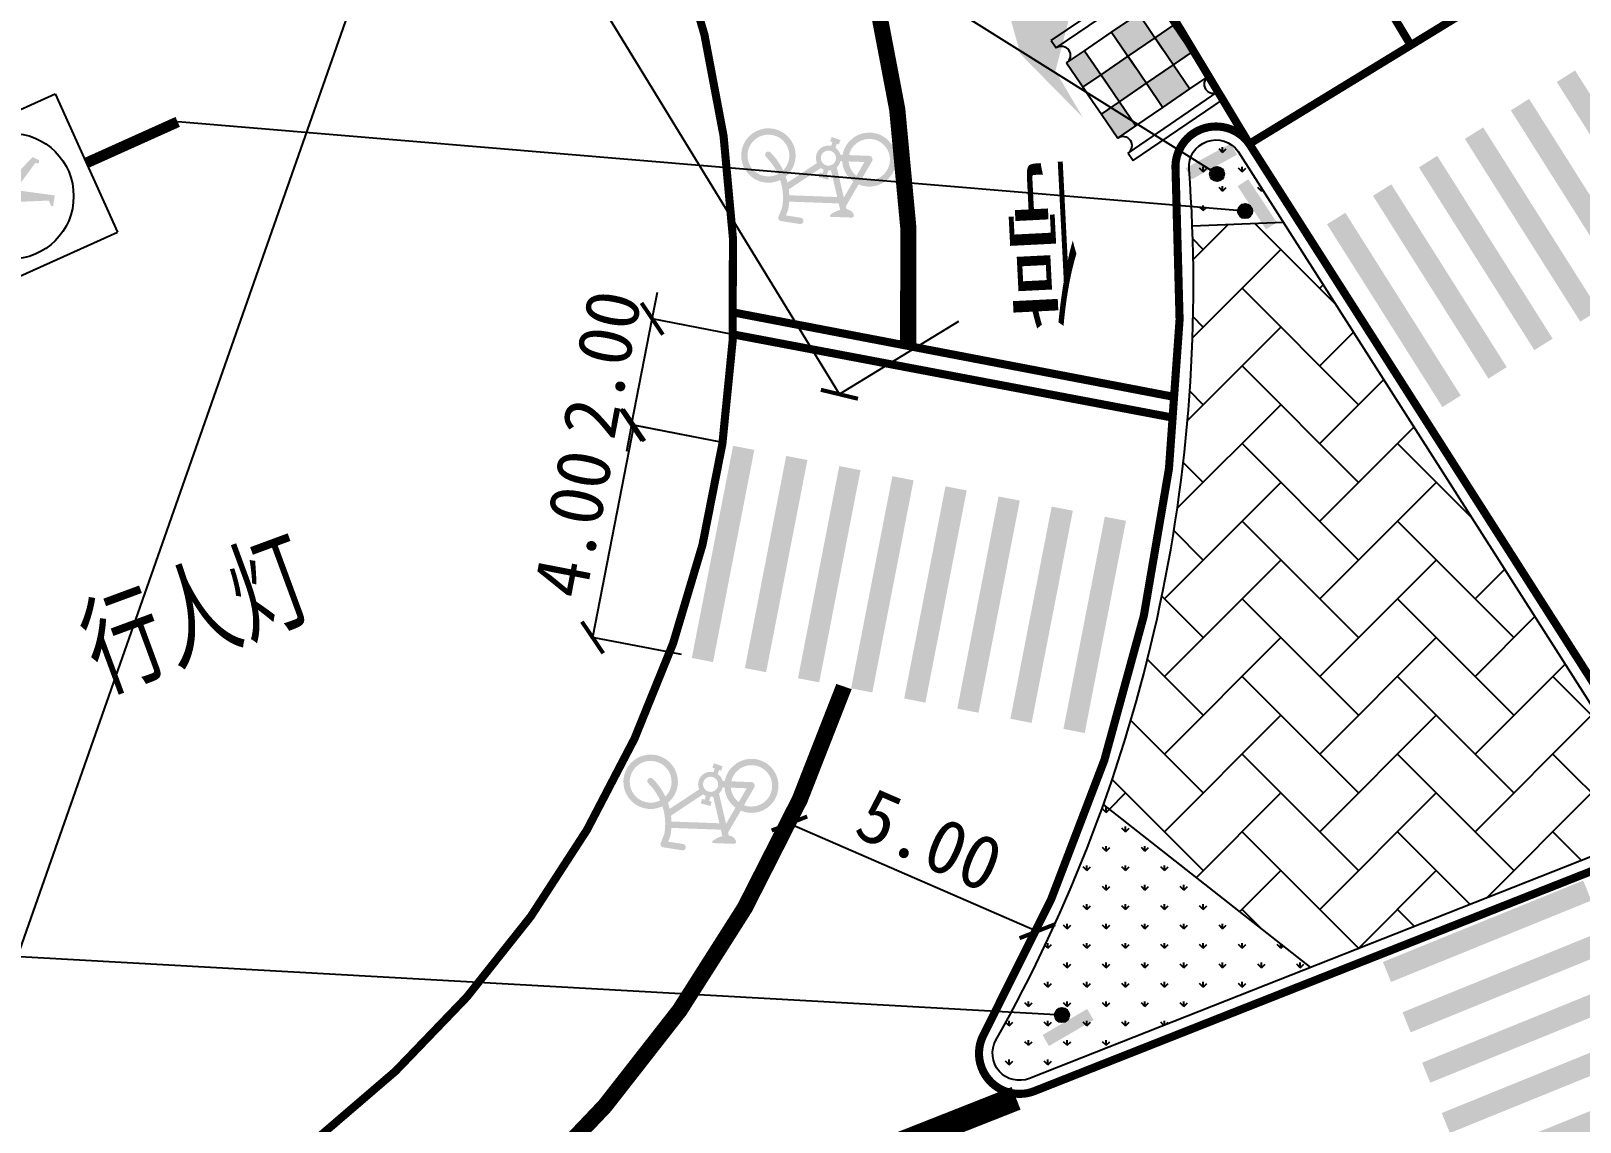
# Model space of a CAD drawing. Header units: millimetres. Extents: x 6299 to 195995, y 19522 to 226352.
# Drawn here: x 10215.09 to 10243.74, y 22416.53 to 22436.72 of the extents above; entities that cross this region are included whole.
import ezdxf

# ---------------------------------------------------------------- set-up
doc = ezdxf.new("R2010")
doc.units = ezdxf.units.MM
doc.linetypes.add('DASHDOT', pattern=[25.399999999999995, 12.7, -6.349999999999998, 0, -6.349999999999998])
doc.linetypes.add('JTSS02', pattern=[2, 1, -1])
for name, color, linetype in [('@-交通信号', 7, 'Continuous'), ('@-交通标志', 7, 'Continuous'), ('@-设计标注', 7, 'Continuous'), ('@-道路红线', 1, 'Continuous'), ('@-道路边线', 7, 'Continuous'), ('@-隔离岛', 3, 'Continuous'), ('@-隔离栏', 7, 'Continuous'), ('RD-中线', 1, 'DASHDOT'), ('交通标志', 7, 'Continuous')]:
    doc.layers.add(name, color=color, linetype=linetype)
doc.layers.add('@-道路标线', color=255, linetype='Continuous', lineweight=0)
doc.styles.add('--黑体', font='simhei.ttf')
doc.styles.add('STYLE1', font='simhei.ttf', dxfattribs={"width": 0.8})
doc.styles.add('宋体', font='')
doc.styles.get('宋体').set_extended_font_data('SimSun')
doc.linetypes.add('FENCELINE1', pattern='A,6.349999999999998,-2.54,[133,ltypeshp.shx,S=2.54,R=0,X=-2.54,Y=0],-2.54,25.4', length=36.83)
doc.dimstyles.new('标志标注', dxfattribs={"dimtxt": 1, "dimasz": 0.5, "dimexe": 0, "dimexo": 0, "dimgap": 0.25, "dimtad": 1, "dimzin": 0, "dimdsep": 46, "dimtxsty": '--黑体', "dimblk": 'ARCHTICK', "dimcen": 0.09, "dimadec": 0, "dimazin": 0, "dimtfac": 1, "dimtix": 1, "dimtmove": 1, "dimatfit": 0, "dimfxl": 1, "dimtolj": 1, "dimtzin": 0, "dimarcsym": 0})

# ---------------------------------------------------------------- blocks, each defined once
blk = doc.blocks.new('*U1')
at = {"layer": '@-道路边线'}
h = blk.add_hatch(color=256, dxfattribs=at)
h.dxf.hatch_style = 1
h.paths.add_polyline_path([(0.2568675211793481, 4.02241179425151), (0.3165121215944333, 0.02285650377536733), (0.7164676506428495, 0.02882096381890603), (0.6568230502277643, 4.028376254295049)])
blk = doc.blocks.new('*U2')
at = {"layer": '@-道路标线', "color": 0, "linetype": 'ByBlock', "lineweight": -2, "transparency": 16777216, "rotation": 291.2738774972493}
for p in [(10239.96143875124, 22419.78153441119, 3.54891667e-08), (10240.32426516388, 22418.84967766561, 3.54891667e-08), (10240.68709157652, 22417.91782092002, 3.54891667e-08), (10241.04991798916, 22416.98596417444, 3.54891667e-08), (10241.4127444018, 22416.05410742885, 3.54891667e-08), (10241.77557081444, 22415.12225068327, 3.54891667e-08), (10242.13839722708, 22414.19039393768, 3.54891667e-08), (10242.50122363972, 22413.2585371921, 3.54891667e-08), (10242.86405005235, 22412.32668044651, 3.54891667e-08), (10243.22687646499, 22411.39482370093, 3.54891667e-08), (10243.58970287763, 22410.46296695535, 3.54891667e-08)]:
    blk.add_blockref('*U1', p, dxfattribs=at)
blk = doc.blocks.new('*U9')
at = {"layer": '@-道路边线'}
h = blk.add_hatch(color=256, dxfattribs=at)
h.dxf.hatch_style = 1
h.paths.add_polyline_path([(0.5973949730355537, -2.118783764561123), (0.6110737498869074, 1.881192846750644), (0.2110760887541745, 1.882560724432808), (0.1973973119028208, -2.117415886878959)])
blk = doc.blocks.new('*U10')
at = {"layer": '@-道路标线', "color": 0, "linetype": 'ByBlock', "lineweight": -2, "transparency": 16777216, "rotation": 349.191775530925}
for p in [(10227.51605642842, 22427.23768997052, 3.54891667e-08), (10228.49831677155, 22427.05016765636, 3.54891667e-08), (10229.48057711469, 22426.8626453422, 3.54891667e-08), (10230.46283745782, 22426.67512302804, 3.54891667e-08), (10231.44509780095, 22426.48760071388, 3.54891667e-08), (10232.42735814409, 22426.30007839972, 3.54891667e-08), (10233.40961848722, 22426.11255608556, 3.54891667e-08), (10234.39187883035, 22425.9250337714, 3.54891667e-08)]:
    blk.add_blockref('*U9', p, dxfattribs=at)
blk = doc.blocks.new('A$C348E0356')
at = {"layer": '交通标志', "lineweight": 15}
h = blk.add_hatch(color=1, dxfattribs=at)
h.paths.add_polyline_path([(3.003229652764275, 1.581825583154568), (2.699315253586973, 2.053429645515278), (2.345612207427619, 1.825493846656171), (2.649526606546714, 1.35388978429546)])
h.paths.add_polyline_path([(1.699794109328649, 2.827652479812969), (2.00370850827312, 2.356048417277634), (2.357411554490681, 2.58398421613674), (2.053497155546209, 3.055588278657522)])
h.paths.add_polyline_path([(2.00370850827312, 2.356048417277634), (1.473153939063194, 2.014144718996249), (1.815057638159487, 1.483590148374786), (2.345612207427619, 1.825493846656171), (2.212649657740256, 2.031820624353712)])
h.paths.add_polyline_path([(2.11897203727858, 1.011986086014075), (1.815057638159487, 1.483590148374786), (1.284503068891353, 1.141686450093402), (1.588417468068655, 0.6700823877326914)])
h.paths.add_polyline_path([(1.169239540060515, 2.485748781531583), (0.6386849708505907, 2.143845083250199), (0.9425993697950616, 1.672241020714864), (1.473153939063194, 2.014144718996249)])
h.paths.add_polyline_path([(0.9425993697950616, 1.672241020714864), (0.5888963236357087, 1.444305221855755), (0.9308000227320008, 0.9137506512342952), (1.284503068891353, 1.141686450093402), (1.151540519262198, 1.348013227790942)])
at = {"layer": '交通标志', "lineweight": 25}
for p, q in [((1.768577406415715, 3.497717086982446), (6.21755607426e-05, 2.358038092701462)), ((1.863550656125879, 3.350340817545656), (0.0950354252709076, 2.210661823264671)), ((1.863550656125879, 3.350340817545656), (1.768577406415715, 3.497717086982446)), ((2.053497155546209, 3.055588278657522), (1.699794109328649, 2.827652479812969)), ((2.357411554490681, 2.58398421613674), (2.053497155546209, 3.055588278657522)), ((1.699794109328649, 2.827652479812969), (1.169239540060515, 2.485748781531583)), ((2.00370850827312, 2.356048417277634), (1.699794109328649, 2.827652479812969)), ((1.169239540060515, 2.485748781531583), (0.6386849708505907, 2.143845083250199)), ((1.473153939063194, 2.014144718996249), (1.169239540060515, 2.485748781531583)), ((2.357411554490681, 2.58398421613674), (2.00370850827312, 2.356048417277634)), ((2.699315253586973, 2.053429645515278), (2.357411554490681, 2.58398421613674)), ((0.0950354252709076, 2.210661823264671), (6.21755607426e-05, 2.358038092701462)), ((0.6386849708505907, 2.143845083250199), (0.2849819246330298, 1.91590928439109)), ((0.9425993697950616, 1.672241020714864), (0.6386849708505907, 2.143845083250199)), ((2.00370850827312, 2.356048417277634), (1.473153939063194, 2.014144718996249)), ((2.345612207427619, 1.825493846656171), (2.00370850827312, 2.356048417277634)), ((3.003229652764275, 1.581825583154568), (2.566352703957818, 2.259756423212819)), ((0.5888963236357087, 1.444305221855755), (0.2849819246330298, 1.91590928439109)), ((1.473153939063194, 2.014144718996249), (0.9425993697950616, 1.672241020714864)), ((1.815057638159487, 1.483590148374786), (1.473153939063194, 2.014144718996249)), ((2.345612207427619, 1.825493846656171), (1.815057638159487, 1.483590148374786)), ((2.649526606546714, 1.35388978429546), (2.212649657740256, 2.031820624353712)), ((2.699315253586973, 2.053429645515278), (2.345612207427619, 1.825493846656171)), ((0.9425993697950616, 1.672241020714864), (0.5888963236357087, 1.444305221855755)), ((1.284503068891353, 1.141686450093402), (0.9425993697950616, 1.672241020714864)), ((2.11897203727858, 1.011986086014075), (1.68209508853033, 1.689916926072328)), ((3.003229652764275, 1.581825583154568), (2.649526606546714, 1.35388978429546)), ((0.9308000227320008, 0.9137506512342952), (0.5888963236357087, 1.444305221855755)), ((1.588417468068655, 0.6700823877326914), (1.151540519262198, 1.348013227790942)), ((1.815057638159487, 1.483590148374786), (1.284503068891353, 1.141686450093402)), ((3.193176151951773, 1.287073044106364), (1.424660921038593, 0.1473940498253796)), ((2.649526606546714, 1.35388978429546), (2.11897203727858, 1.011986086014075)), ((3.288149401603732, 1.139696774669572), (3.193176151951773, 1.287073044106364)), ((1.234714421851094, 0.442146588873584), (0.7978374730446376, 1.120077428931835)), ((1.284503068891353, 1.141686450093402), (0.9308000227320008, 0.9137506512342952)), ((3.288149401603732, 1.139696774669572), (1.519634170748758, 1.7780388589e-05)), ((2.11897203727858, 1.011986086014075), (1.588417468068655, 0.6700823877326914)), ((1.588417468068655, 0.6700823877326914), (1.234714421851094, 0.442146588873584)), ((1.519634170748758, 1.7780388589e-05), (1.424660921038593, 0.1473940498253796))]:
    blk.add_line(p, q, dxfattribs=at)
for centre, major_axis, ratio, start_param, end_param in [((1.958523905836044, 3.202964548094313), (0.0132628393479032, 0.1748249984116091), 0.9999999976595978, 0.648165981041317, 3.789758634631108), ((0.1900086749810725, 2.06328555382788), (-0.1748249984686601, 0.0132628393522313), 0.999999997006934, 2.218962305269292, 5.360554958859085), ((3.098202902416232, 1.434449313717776), (-0.1748249984686601, 0.0132628393522313), 0.999999997006934, -0.9226303483204992, 2.218962305269292), ((1.329687671561259, 0.2947703194367932), (0.0132628393608787, 0.1748249985826468), 0.9999999959073038, 3.789758633994535, 6.931351287584327)]:
    blk.add_ellipse(centre, major_axis=major_axis, ratio=ratio, start_param=start_param, end_param=end_param, dxfattribs=at)
blk = doc.blocks.new('_ArchTick')
at = {"color": 0, "linetype": 'ByBlock', "const_width": 0.15}
blk.add_lwpolyline([(-0.5, -0.5), (0.5, 0.5)], dxfattribs=at)
blk = doc.blocks.new('*D16')
at = {"layer": '@-设计标注', "color": 0, "lineweight": -2, "ltscale": 1.5, "transparency": 16777216}
for p, q in [((10226.23758590987, 22429.42726764979), (10225.47705949145, 22425.50023320037)), ((10227.88211657412, 22429.10878075282), (10226.23758590987, 22429.42726764979)), ((10227.1215901557, 22425.18174630341), (10225.47705949145, 22425.50023320037))]:
    blk.add_line(p, q, dxfattribs=at)
at = {"layer": 'Defpoints', "color": 0, "ltscale": 1.5, "transparency": 16777216}
for p in [(10227.88211657412, 22429.10878075282, 3.54891667e-08), (10225.47705949145, 22425.50023320037), (10227.1215901557, 22425.18174630341, 3.54891667e-08)]:
    blk.add_point(p, dxfattribs=at)
at = {"layer": '@-设计标注', "color": 0, "lineweight": -2, "ltscale": 1.5, "transparency": 16777216, "xscale": 0.5, "yscale": 0.5, "zscale": 0.5}
for p, rotation in [((10226.23758590987, 22429.42726764979), 79.03953540955091), ((10225.47705949145, 22425.50023320037), 259.0395354095509)]:
    blk.add_blockref('_ArchTick', p, dxfattribs=dict(at, rotation=rotation))
at = {"layer": '@-设计标注', "color": 0, "ltscale": 1.5, "transparency": 16777216, "insert": (10225.11548824358, 22427.60741728362), "char_height": 1, "attachment_point": 5, "rotation": 79.03953540955091, "style": '--黑体'}
blk.add_mtext('\\A1;4.00', dxfattribs=at)
blk = doc.blocks.new('*D17')
at = {"layer": '@-设计标注', "color": 0, "lineweight": -2, "ltscale": 1.5, "transparency": 16777216}
for p, q in [((10226.58015421354, 22431.39808503238), (10226.67522001584, 22431.88896433856)), ((10226.19989100433, 22429.43456780767), (10226.58015421354, 22431.39808503238)), ((10228.26237978333, 22431.07229797753), (10226.58015421354, 22431.39808503238)), ((10226.19989100433, 22429.43456780767), (10226.10482520203, 22428.94368850149)), ((10227.88211657412, 22429.10878075282), (10226.19989100433, 22429.43456780767))]:
    blk.add_line(p, q, dxfattribs=at)
at = {"layer": 'Defpoints', "color": 0, "ltscale": 1.5, "transparency": 16777216}
for p in [(10226.58015421354, 22431.39808503238), (10228.26237978333, 22431.07229797753, 3.54891667e-08), (10227.88211657412, 22429.10878075282)]:
    blk.add_point(p, dxfattribs=at)
at = {"layer": '@-设计标注', "color": 0, "lineweight": -2, "ltscale": 1.5, "transparency": 16777216, "xscale": 0.5, "yscale": 0.5, "zscale": 0.5}
for p, rotation in [((10226.58015421354, 22431.39808503238), 259.0395354096277), ((10226.19989100433, 22429.43456780767), 79.03953540962765)]:
    blk.add_blockref('_ArchTick', p, dxfattribs=dict(at, rotation=rotation))
at = {"layer": '@-设计标注', "color": 0, "ltscale": 1.5, "transparency": 16777216, "insert": (10225.64818815185, 22430.55999327856), "char_height": 1, "attachment_point": 5, "rotation": 79.03953540962763, "style": '--黑体'}
blk.add_mtext('\\A1;2.00', dxfattribs=at)
blk = doc.blocks.new('A$C4D5C2BD2')
at = {"layer": '@-交通信号', "linetype": 'ByBlock', "lineweight": -3}
blk.add_hatch(color=14, dxfattribs=at).paths.add_polyline_path([(0.5572020175083134, 0.5146595514379442, 1), (0.2922885207311656, 0.5146595514379442, 1)])
h = blk.add_hatch(color=14, dxfattribs=at)
edge = h.paths.add_edge_path()
edge.add_line((0.981396496295929, 0.3103656233288348), (0.9047607928514481, 0.5335762156173587))
edge.add_line((0.9047607928514481, 0.5335762188769877), (0.000568583607673645, 0.2231366215273738))
edge.add_line((0.0005685761570930481, 0.2231366285122931), (0.07720427960157394, -7.396377623081207e-05))
edge.add_line((0.07720427960157394, -7.396703585982323e-05), (0.9813964888453484, 0.3103656303137541))
at = {"layer": '@-交通信号', "color": 14}
blk.add_circle((0.4247452691197395, 0.5146595514379442, 363.6511633631799), 0.1324567483885739, dxfattribs=at)
blk = doc.blocks.new('A$C3CD052C4')
at = {"layer": '@-交通信号'}
h = blk.add_hatch(color=256, dxfattribs=at)
h.paths.add_polyline_path([(0.1983859571773792, 4.356085207038632), (0.3037263108562911, 4.182178008431947), (0.3200045453995699, 3.934058719638415), (0.3810483660345199, 3.966599105235218), (0.4013966001366498, 4.275731142948644), (0.2752394003473455, 4.548255585470542), (0.1207051664969185, 4.589344146314033), (0.1368730835529277, 4.649943680897195), (0.157221317771473, 4.715024181221452), (0.1409426421305398, 4.776036930097689), (0.1002470557141351, 4.8142541802099), (0.04286595714802388, 4.829918102943338), (-0.01451514147629496, 4.814254180208081), (-0.05521072783449199, 4.77603693009587), (-0.07148940341721755, 4.715024181205081), (-0.05114116919867229, 4.649943680909928), (-0.03497325220087077, 4.589344146312214), (-0.1895074860512977, 4.548255585452353), (-0.3156646858988097, 4.275731142926816), (-0.2953164516802644, 3.966599105244313), (-0.2342726311035221, 3.934058719632958), (-0.2179943965602433, 4.182178008441042), (-0.1126540429395391, 4.356085207034994), (-0.1126540428813314, 3.967285207005261), (-0.2342726310889702, 3.267445207033234), (-0.279085850372212, 3.25705659617779), (-0.2912468931463081, 3.189701124136263), (-0.1126540429249872, 3.189685207004004), (0.04286595720623154, 3.967285207021632), (0.1983859571919311, 3.189685207022194), (0.3769788072968367, 3.18970112414172), (0.3648177647555713, 3.257056596183247), (0.3200045454141218, 3.267445207024139), (0.1983859571773792, 3.967285207023451)])
h.paths.add_polyline_path([(-0.06118429476919118, 1.636378291499568), (-0.3482229192304658, 0.9205713478113466), (-0.4579572204529541, 0.9188305799580121), (-0.4771172687906073, 0.8874937784821668), (-0.3065058634529123, 0.7793136970540218), (0.08171556417073589, 1.403055258662789), (0.3901159533270402, 0.8554683633010427), (0.3610900809726445, 0.822830726599932), (0.3647185906738741, 0.7974457475393137), (0.4082571785402251, 0.7793136970467458), (0.506219883376616, 0.8590945566884329), (0.2014475629403023, 1.638771373256532), (0.2159607196663273, 2.019543891745343), (0.3683466593938647, 1.85998217249653), (0.408250562948524, 1.595980882662843), (0.4737198686198099, 1.636111189556686), (0.4445396291994257, 1.94701568977689), (0.3030383364821319, 2.150094438551605), (0.1325111714249942, 2.208116783383957), (0.1252545931201894, 2.251633812893488, 0.2072279350689316), (0.1346140927344095, 2.450030692549262, 0.0711061981058181), (0.1193633821385447, 2.472137523831407, 0.0975891202728249), (0.1034852991870139, 2.48372346323049, 0.0222332267681968), (0.08456203251262195, 2.491531811232562, 0.0407986121601978), (0.07378418094594963, 2.494460636444273, 0.0459787038497324), (0.04555813709157519, 2.49706172911101, 0.0363583218134128), (0.009835170960286632, 2.494460636444273, 0.02830864803348), (-0.00935821476741694, 2.490530535462312, 0.0246906909628924), (-0.03075985630857758, 2.483723463228671, 0.079384576499933), (-0.05583795587881468, 2.469505774046411, 0.1243502617140169), (-0.06706480044522323, 2.454712290782481, 0.0811445592898371), (-0.07183741006883793, 2.435193731856998, 0.0695555518301039), (-0.0704105976910796, 2.411836468469119, 0.0047304574096672), (-0.06829578496399336, 2.401883111553616, 0.0090106909384495), (-0.06704230702598579, 2.39668994594831, 0.057141586892112), (-0.06096273110597394, 2.380969756777631, -0.0682413411958788), (-0.05615765994298272, 2.367678773531225, -0.1243534000053011), (-0.05688904688577168, 2.34781299745373, 0.0894556629479959), (-0.05978576498455368, 2.320536050174269, 0.0148189027599731), (-0.05776430989499204, 2.300840494513977, -0.0224194918720017), (-0.05592311613145284, 2.279750535453786, 0.0428473774026392), (-0.05615765994298272, 2.26976586341334, 0.1828745618122536), (-0.05377668564324267, 2.264489678782411, 0.101618928131842), (-0.04527257199515589, 2.258886470561265, 0.0299215739039949), (-0.001733984012389556, 2.249434136931086), (-0.001733984012389556, 2.204490589996567), (-0.1098946226702537, 2.1785597586113), (-0.1807460487616481, 2.085614511275708), (-0.2914515398006188, 1.939557423202132), (-0.3313056047336431, 1.904149619640521), (-0.5062198836385505, 1.793500335124918), (-0.4530814243044006, 1.753666386819532), (-0.2629672755283536, 1.852729243923022), (-0.2161719821888255, 1.877593834708023), (-0.1098946225974942, 2.021437714965941)])
for p, q in [((-1.402307950018439, 5.60923179994461), (-1.402307949960232, -1.2732925824821e-11)), ((1.402307949902024, 5.609231799970075), (-1.402307950018439, 5.60923179994461)), ((1.402307949902024, 5.609231799970075), (1.402307949960232, 1.2732925824821e-11)), ((1.402307949989336, 2.804615899991404), (-1.402307950047543, 2.804615899995042)), ((1.402307949960232, 1.2732925824821e-11), (-1.402307949960232, -1.2732925824821e-11))]:
    blk.add_line(p, q, dxfattribs=at)
at = {"layer": '@-交通信号', "color": 1}
blk.add_circle((-1.01863406598568e-10, 4.206923849938903), 1.166399999991831, dxfattribs=at)
at = {"layer": '@-交通信号', "color": 3}
blk.add_circle((0.01579213106015231, 1.529717030643951), 1.166399999991831, dxfattribs=at)
blk = doc.blocks.new('A$C174B43BA')
at = {"layer": '交通标志', "linetype": 'ByBlock', "lineweight": -3}
for points in [[(0.6366147921982129, 0.3842561724922007, 1), (0.3717012954210651, 0.3842561724922007, 1)], [(0.955758185315062, -1.431443593e-06), (0.9610766889582008, 0.2359386311726439), (0.0053193263074718, 0.2574830817691236), (8.226643331e-07, 0.0215430191528867)]]:
    blk.add_hatch(color=14, dxfattribs=at).paths.add_polyline_path(points)
at = {"layer": '交通标志', "color": 14}
blk.add_circle((0.504158043809639, 0.3842561724922007), 0.1324567483885739, dxfattribs=at)
blk = doc.blocks.new('*U49')
at = {"layer": '@-道路边线'}
h = blk.add_hatch(color=256, dxfattribs=at)
h.dxf.hatch_style = 1
h.paths.add_polyline_path([(0.8445444810342022, -3.999214780758898), (0.812307190006391, 0.0006553117594236824), (0.4123201807533343, -0.002568417348151747), (0.4445574717811456, -4.002438509866474)])
blk = doc.blocks.new('*U50')
at = {"layer": '@-道路标线', "color": 0, "linetype": 'ByBlock', "lineweight": -2, "transparency": 16777216, "rotation": 31.79996999081878}
for p in [(10243.81225732328, 22436.09214548, 3.54891667e-08), (10242.9623643543, 22435.56519012964, 3.54891667e-08), (10242.11247138531, 22435.03823477929, 3.54891667e-08), (10241.26257841633, 22434.51127942893, 3.54891667e-08), (10240.41268544734, 22433.98432407857, 3.54891667e-08), (10239.56279247836, 22433.45736872821, 3.54891667e-08), (10238.71289950937, 22432.93041337786, 3.54891667e-08)]:
    blk.add_blockref('*U49', p, dxfattribs=at)
blk = doc.blocks.new('*D51')
at = {"layer": '@-设计标注', "color": 0, "lineweight": -2, "ltscale": 1.5, "transparency": 16777216}
for p, q in [((10221.8207436246, 22448.4141570122), (10219.61499142266, 22447.06623384614)), ((10230.04378592705, 22430.0004714786), (10219.61499142266, 22447.06623384614)), ((10232.24953812899, 22431.34839464466), (10230.04378592705, 22430.0004714786))]:
    blk.add_line(p, q, dxfattribs=at)
at = {"layer": 'Defpoints', "color": 0, "ltscale": 1.5, "transparency": 16777216}
for p in [(10221.8207436246, 22448.4141570122, 3.54891667e-08), (10219.61499142266, 22447.06623384614), (10232.24953812899, 22431.34839464466, 3.54891667e-08)]:
    blk.add_point(p, dxfattribs=at)
at = {"layer": '@-设计标注', "color": 0, "lineweight": -2, "ltscale": 1.5, "transparency": 16777216, "xscale": 0.5, "yscale": 0.5, "zscale": 0.5}
for p, rotation in [((10219.61499142266, 22447.06623384614), 121.4288750562912), ((10230.04378592705, 22430.0004714786), 301.4288750562912)]:
    blk.add_blockref('_ArchTick', p, dxfattribs=dict(at, rotation=rotation))
at = {"layer": '@-设计标注', "color": 0, "ltscale": 1.5, "transparency": 16777216, "insert": (10225.47414851711, 22438.92736189294), "char_height": 1, "attachment_point": 5, "rotation": 301.4288750562912, "style": '--黑体'}
blk.add_mtext('\\A1;20.00', dxfattribs=at)
blk = doc.blocks.new('*D124')
at = {"layer": '@-设计标注', "color": 0, "lineweight": -2, "ltscale": 1.5, "transparency": 16777216}
for p, q in [((10229.41725665204, 22422.74281763007), (10229.11918077921, 22422.05686244169)), ((10229.11918077921, 22422.05686244169), (10233.70493556568, 22420.06416250483)), ((10234.00301143852, 22420.75011769321), (10233.70493556568, 22420.06416250483))]:
    blk.add_line(p, q, dxfattribs=at)
at = {"layer": 'Defpoints', "color": 0, "ltscale": 1.5, "transparency": 16777216}
for p in [(10229.41725665204, 22422.74281763007, 3.54891667e-08), (10234.00301143852, 22420.75011769321, 3.54891667e-08), (10233.70493556568, 22420.06416250483)]:
    blk.add_point(p, dxfattribs=at)
at = {"layer": '@-设计标注', "color": 0, "lineweight": -2, "ltscale": 1.5, "transparency": 16777216, "xscale": 0.5, "yscale": 0.5, "zscale": 0.5}
for p, rotation in [((10229.11918077921, 22422.05686244169), 156.5130622816104), ((10233.70493556568, 22420.06416250483), 336.5130622816104)]:
    blk.add_blockref('_ArchTick', p, dxfattribs=dict(at, rotation=rotation))
at = {"layer": '@-设计标注', "color": 0, "ltscale": 1.5, "transparency": 16777216, "insert": (10231.71320215167, 22421.75352822469), "char_height": 1, "attachment_point": 5, "rotation": 336.51306228161036, "style": '--黑体'}
blk.add_mtext('\\A1;5.00', dxfattribs=at)

msp = doc.modelspace()

# ---------------------------------------------------------------- hatches: boundary and pattern name
at = {"layer": '@-道路标线', "linetype": 'Continuous'}
msp.add_hatch(color=7, dxfattribs=at).paths.add_polyline_path([(10232.47680693814, 22440.51657927465), (10232.34750617488, 22440.44054427125), (10233.71613598804, 22438.11313102035), (10233.43205198691, 22437.01800716256), (10232.9758420633, 22437.79381156768), (10233.39138998374, 22436.29804423894), (10234.54723184215, 22435.12159635685), (10234.04033191749, 22435.9836012638), (10234.43094740886, 22437.48939658456), (10232.60610765037, 22440.59261426111)])
at = {"layer": '@-道路标线'}
h = msp.add_hatch(color=7, dxfattribs=at)
edge = h.paths.add_edge_path()
edge.add_line((10230.16304929536, 22433.47971727746), (10230.17633073013, 22433.42287441146))
edge.add_ellipse((10230.16167817414, 22432.96651219647), major_axis=(-0.1859951267059853, -0.4169958786877411), ratio=0.9999805706952836, start_angle=200.1195756284293, end_angle=202.1999952957983, ccw=False)
edge.add_ellipse((10230.16740363299, 22433.27388750807), major_axis=(-0.1372920770708243, 0.06123719340074762), ratio=0.9999999506772708, start_angle=219.8589830386828, end_angle=284.2785924977287, ccw=False)
edge.add_ellipse((10230.26924739864, 22433.31303041943), major_axis=(-0.03911673510437434, 0.01744746764634269), ratio=0.9999998303205472, start_angle=113.18325781182659, end_angle=206.501347011118, ccw=False)
edge.add_line((10230.26860802222, 22433.27020374568), (10229.87246505521, 22433.28462304312))
edge.add_ellipse((10229.91111642229, 22433.30016387783), major_axis=(-0.03804567923223851, 0.01696973829018212), ratio=0.9999998508462595, start_angle=310.81329457208363, end_angle=405.9425271505703, ccw=False)
edge.add_ellipse((10230.16167817414, 22432.96651219647), major_axis=(-0.4169972782107029, 0.1859957509434513), ratio=0.999999995276094, start_angle=307.0992444217952, end_angle=329.14455822133897, ccw=False)
edge.add_line((10230.05849516516, 22433.41129803274), (10230.03022889923, 22433.5322741037))
edge.add_line((10230.03022889829, 22433.53227410381), (10229.11459578509, 22433.5656024351))
edge.add_ellipse((10227.93812538303, 22433.63886675638), major_axis=(-0.4801658121328952, -1.076518338368518), ratio=0.9999997747193812, start_angle=102.93400800517048, end_angle=110.4751074252666, ccw=False)
edge.add_line((10229.09480544433, 22433.41183922075), (10229.05291652735, 22433.3109461641))
edge.add_line((10229.05291652644, 22433.31094616418), (10229.33014401995, 22433.26724292755))
edge.add_ellipse((10229.32100484708, 22433.20926940834), major_axis=(-0.02390725974200606, -0.05359940854199299), ratio=0.9999999969862579, start_angle=15.0799806736444, end_angle=195.0799806736443, ccw=False)
edge.add_line((10229.31186567318, 22433.15129588827), (10228.96696499125, 22433.20566739069))
edge.add_ellipse((10228.97012108698, 22433.26458410485), major_axis=(-0.02403424077678002, -0.05388409647500516), ratio=0.9999999565071804, start_angle=-94.40099306387123, end_angle=20.972252427922285, ccw=False)
edge.add_line((10228.91824017437, 22433.29268234593), (10228.98176970025, 22433.4456986842))
edge.add_ellipse((10227.93812538303, 22433.63886675638), major_axis=(-0.969319257611158, 0.4323511750410964), ratio=0.9999999809832021, start_angle=193.5523853715453, end_angle=221.8935450160579)
edge.add_ellipse((10228.7299574734, 22434.41870207491), major_axis=(-0.4604510335992912, 0.2053776852800339), ratio=0.9999999808311439, start_angle=-98.18991527179861, end_angle=139.7104712913849, ccw=False)
edge.add_ellipse((10228.7299574734, 22434.41870207491), major_axis=(-0.4604510322527657, 0.205377684679435), ratio=0.9999999833191034, start_angle=153.487581228541, end_angle=261.8100847081013, ccw=False)
edge.add_ellipse((10227.93812538303, 22433.63886675638), major_axis=(-1.076518144694862, 0.4801657257474941), ratio=0.9999999987140331, start_angle=217.7231741279261, end_angle=223.3859971820988, ccw=False)
edge.add_line((10229.0834134254, 22433.91773152365), (10229.62794829058, 22434.27911860871))
edge.add_ellipse((10229.83974469954, 22434.37183747127), major_axis=(-0.211150440935708, 0.09418067425378669), ratio=0.9999999485642296, start_angle=280.9424230675123, end_angle=407.6811191826454, ccw=False)
edge.add_line((10229.89213192136, 22434.59702646158), (10229.91419035715, 22434.66638026457))
edge.add_line((10229.91419035528, 22434.66638026479), (10229.87256388895, 22434.681233226))
edge.add_line((10229.87256388979, 22434.68123322498), (10229.90136082721, 22434.76193866344))
edge.add_line((10229.90136082815, 22434.76193866333), (10230.06255885585, 22434.704420742))
edge.add_line((10230.06255885586, 22434.704420742), (10230.03376191852, 22434.62371530449))
edge.add_line((10230.03376191852, 22434.62371530448), (10229.99494467642, 22434.6375658876))
edge.add_line((10229.99494467664, 22434.63756588945), (10229.97097094996, 22434.56219023889))
edge.add_ellipse((10229.83974469954, 22434.37183747127), major_axis=(-0.09418067050284931, -0.211150432526211), ratio=0.9999998710940378, start_angle=156.077858777343, end_angle=169.4568067655877, ccw=False)
edge.add_line((10230.01145540744, 22434.52665974739), (10230.03058809301, 22434.50234917681))
edge.add_ellipse((10229.83974469954, 22434.37183747127), major_axis=(-0.2111504387728315, 0.09418067328906615), ratio=0.99999997824153, start_angle=219.2364363992578, end_angle=238.4055656186149, ccw=False)
edge.add_line((10230.06286101359, 22434.43244783906), (10230.10256854889, 22434.43100251501))
edge.add_ellipse((10230.59557994346, 22434.34352722343), major_axis=(-0.203965795382137, -0.4572856158864141), ratio=0.999999957172602, start_angle=251.5529690226818, end_angle=283.97727336007733, ccw=False)
edge.add_line((10230.22633169048, 22434.68171043992), (10230.3203311594, 22434.76179777829))
edge.add_ellipse((10230.59557994346, 22434.34352722343), major_axis=(-0.4572855961950597, 0.2039657865990858), ratio=0.9999999765459381, start_angle=90.72597712170881, end_angle=327.3860601384187, ccw=False)
edge.add_line((10230.39742450378, 22433.88369402723), (10230.16304929398, 22433.47971727385))
edge = h.paths.add_edge_path(flags=16)
edge.add_line((10230.00254953863, 22433.65073827406), (10229.88694649615, 22434.14550476017))
edge.add_ellipse((10229.83974469954, 22434.37183747127), major_axis=(-0.2111507350514881, 0.0941808054399796), ratio=0.9999989921065656, start_angle=113.33312174311399, end_angle=125.81877227170509, ccw=False)
edge.add_line((10229.83689813516, 22434.14065269313), (10229.81284541678, 22434.06502868735))
edge.add_line((10229.81284541657, 22434.06502868552), (10229.85907374705, 22434.05203733006))
edge.add_line((10229.85907374613, 22434.05203733014), (10229.83589092337, 22433.96954376649))
edge.add_line((10229.83589092431, 22433.9695437664), (10229.65808888679, 22434.01951072878))
edge.add_line((10229.65808888772, 22434.01951072865), (10229.68127170986, 22434.10200429518))
edge.add_line((10229.68127170904, 22434.10200429622), (10229.73030420116, 22434.08822490124))
edge.add_line((10229.73030420115, 22434.08822490125), (10229.75242043931, 22434.15776043864))
edge.add_ellipse((10229.83974469954, 22434.37183747127), major_axis=(-0.09418067041325864, -0.2111504323253515), ratio=0.9999996316774112, start_angle=-12.801403836924408, end_angle=1.8475263374838278, ccw=False)
edge.add_line((10229.70111989828, 22434.1868032341), (10229.10683341151, 22433.79239788169))
edge.add_ellipse((10227.93812538303, 22433.63886675638), major_axis=(-1.076518064233395, 0.4801656898587928), ratio=0.9999999651228509, start_angle=206.1845881327514, end_angle=211.5225778991242, ccw=False)
edge.add_line((10229.11604811839, 22433.68300623798), (10230.00254954045, 22433.65073827386))
edge = h.paths.add_edge_path(flags=16)
edge.add_line((10230.12543467434, 22433.64070311833), (10230.29909570969, 22433.94003094479))
edge.add_ellipse((10230.59557994346, 22434.34352722343), major_axis=(-0.4572855991048739, 0.2039657878969674), ratio=0.9999999682488206, start_angle=387.44292668244736, end_angle=437.7305866839091, ccw=False)
edge.add_line((10230.09575187584, 22434.3137939759), (10230.06384054951, 22434.31495552025))
edge.add_ellipse((10229.83974469954, 22434.37183747127), major_axis=(-0.09418068342363853, -0.2111504614942598), ratio=0.9999998818253548, start_angle=66.12125378608778, end_angle=99.79606636223912, ccw=False)
edge.add_line((10229.99469696997, 22434.20024405431), (10230.12543467435, 22433.64070311834))
edge = h.paths.add_edge_path(flags=16)
edge.add_line((10229.95525311554, 22434.45082999326), (10229.9436730129, 22434.4655440252))
edge.add_ellipse((10229.83974469954, 22434.37183747127), major_axis=(-0.1109643021932118, -0.08525806007553187), ratio=0.9999982862807512, start_angle=184.5028513073123, end_angle=536.8305418411982)
edge = h.paths.add_edge_path(flags=16)
edge.add_ellipse((10228.7299574734, 22434.41870207491), major_axis=(-0.3532522149818601, 0.1575631651120504), ratio=0.9999999827594351, start_angle=158.9141864051265, end_angle=261.729474163011)
edge.add_ellipse((10228.7299574734, 22434.41870207491), major_axis=(-0.3532522189733468, 0.1575631668923966), ratio=0.9999999726421697, start_angle=261.7294742455286, end_angle=501.1211886144014)
edge.add_ellipse((10227.93812538303, 22433.63886675638), major_axis=(-0.9693192624596022, 0.4323511772036761), ratio=0.9999999693913519, start_angle=228.2603932092995, end_angle=249.2839976678984)
edge.add_ellipse((10228.72703890903, 22434.43394534376), major_axis=(-0.05360094009128032, 0.02390794286795123), ratio=0.9999984609880854, start_angle=249.7117148502653, end_angle=428.8563375229205, ccw=False)
edge.add_ellipse((10227.93812538303, 22433.63886675638), major_axis=(-1.076518084463321, 0.4801656988820655), ratio=0.9999999672635289, start_angle=229.4454243372494, end_angle=249.28399770017649, ccw=False)
edge = h.paths.add_edge_path(flags=16)
edge.add_line((10230.35845187445, 22434.04233917116), (10230.50725186826, 22434.29881569563))
edge.add_line((10230.50725186732, 22434.29881569573), (10230.21376058564, 22434.30949854579))
edge.add_ellipse((10230.59557994346, 22434.34352722343), major_axis=(-0.3500867771366228, 0.156151266234398), ratio=0.9999999719880538, start_angle=29.13147224983823, end_angle=75.82490958884358)
edge = h.paths.add_edge_path(flags=16)
edge.add_ellipse((10230.59557994346, 22434.34352722343), major_axis=(-0.3500867827039744, 0.1561512687176368), ratio=0.9999999542659418, start_angle=92.82568757028405, end_angle=327.3860593604895)
edge.add_line((10230.38485613897, 22434.66374503646), (10230.31289242502, 22434.60243209918))
edge.add_ellipse((10230.59557994346, 22434.34352722343), major_axis=(-0.3500867811889487, 0.1561512680418809), ratio=0.9999999059556514, start_angle=341.5529669549778, end_angle=371.5106501264239)
edge.add_line((10230.22137424034, 22434.42667808211), (10230.58780319703, 22434.41334035325))
edge.add_ellipse((10230.59099983862, 22434.34779062955), major_axis=(-0.02673353004665779, -0.05993582761903862), ratio=0.9999999181052606, start_angle=79.8263932664151, end_angle=206.8305000872452, ccw=False)
edge.add_line((10230.6452713154, 22434.31089088472), (10230.45687696521, 22433.98616823955))
h = msp.add_hatch(color=7, dxfattribs=at)
edge = h.paths.add_edge_path()
edge.add_line((10227.98428743769, 22421.89029280659), (10227.99756887247, 22421.83344994059))
edge.add_ellipse((10227.98291631647, 22421.37708772561), major_axis=(-0.1859951267059853, -0.4169958786877411), ratio=0.9999805706952836, start_angle=200.1195756284293, end_angle=202.1999952957983, ccw=False)
edge.add_ellipse((10227.98864177532, 22421.68446303721), major_axis=(-0.1372920770708243, 0.06123719340074762), ratio=0.9999999506772708, start_angle=219.8589830386828, end_angle=284.2785924977287, ccw=False)
edge.add_ellipse((10228.09048554098, 22421.72360594857), major_axis=(-0.03911673510437434, 0.01744746764634269), ratio=0.9999998303205472, start_angle=113.18325781182659, end_angle=206.501347011118, ccw=False)
edge.add_line((10228.08984616456, 22421.68077927482), (10227.69370319755, 22421.69519857226))
edge.add_ellipse((10227.73235456462, 22421.71073940697), major_axis=(-0.03804567923223851, 0.01696973829018212), ratio=0.9999998508462595, start_angle=310.81329457208363, end_angle=405.9425271505703, ccw=False)
edge.add_ellipse((10227.98291631647, 22421.37708772561), major_axis=(-0.4169972782107029, 0.1859957509434513), ratio=0.999999995276094, start_angle=307.0992444217952, end_angle=329.14455822133897, ccw=False)
edge.add_line((10227.87973330749, 22421.82187356188), (10227.85146704156, 22421.94284963284))
edge.add_line((10227.85146704063, 22421.94284963295), (10226.93583392742, 22421.97617796424))
edge.add_ellipse((10225.75936352537, 22422.04944228552), major_axis=(-0.4801658121328952, -1.076518338368518), ratio=0.9999997747193812, start_angle=102.93400800517048, end_angle=110.4751074252666, ccw=False)
edge.add_line((10226.91604358666, 22421.82241474989), (10226.87415466968, 22421.72152169324))
edge.add_line((10226.87415466877, 22421.72152169332), (10227.15138216228, 22421.67781845669))
edge.add_ellipse((10227.14224298942, 22421.61984493748), major_axis=(-0.02390725974200606, -0.05359940854199299), ratio=0.9999999969862579, start_angle=15.0799806736444, end_angle=195.0799806736443, ccw=False)
edge.add_line((10227.13310381551, 22421.56187141741), (10226.78820313358, 22421.61624291983))
edge.add_ellipse((10226.79135922932, 22421.67515963399), major_axis=(-0.02403424077678002, -0.05388409647500515), ratio=0.9999999565071804, start_angle=-94.40099306387123, end_angle=20.972252427922285, ccw=False)
edge.add_line((10226.73947831671, 22421.70325787507), (10226.80300784258, 22421.85627421334))
edge.add_ellipse((10225.75936352537, 22422.04944228552), major_axis=(-0.969319257611158, 0.4323511750410964), ratio=0.9999999809832021, start_angle=193.5523853715453, end_angle=221.8935450160579)
edge.add_ellipse((10226.55119561574, 22422.82927760405), major_axis=(-0.4604510335992912, 0.2053776852800339), ratio=0.9999999808311439, start_angle=-98.18991527179861, end_angle=139.7104712913849, ccw=False)
edge.add_ellipse((10226.55119561574, 22422.82927760405), major_axis=(-0.4604510322527656, 0.2053776846794349), ratio=0.9999999833191034, start_angle=153.487581228541, end_angle=261.8100847081013, ccw=False)
edge.add_ellipse((10225.75936352537, 22422.04944228552), major_axis=(-1.076518144694862, 0.4801657257474941), ratio=0.9999999987140331, start_angle=217.7231741279261, end_angle=223.3859971820988, ccw=False)
edge.add_line((10226.90465156774, 22422.32830705279), (10227.44918643292, 22422.68969413785))
edge.add_ellipse((10227.66098284187, 22422.78241300041), major_axis=(-0.211150440935708, 0.09418067425378669), ratio=0.9999999485642296, start_angle=280.9424230675123, end_angle=407.6811191826454, ccw=False)
edge.add_line((10227.71337006369, 22423.00760199071), (10227.73542849949, 22423.07695579371))
edge.add_line((10227.73542849762, 22423.07695579393), (10227.69380203129, 22423.09180875514))
edge.add_line((10227.69380203212, 22423.09180875412), (10227.72259896955, 22423.17251419257))
edge.add_line((10227.72259897048, 22423.17251419247), (10227.88379699818, 22423.11499627114))
edge.add_line((10227.88379699819, 22423.11499627114), (10227.85500006086, 22423.03429083362))
edge.add_line((10227.85500006086, 22423.03429083362), (10227.81618281876, 22423.04814141674))
edge.add_line((10227.81618281897, 22423.04814141859), (10227.79220909229, 22422.97276576803))
edge.add_ellipse((10227.66098284187, 22422.78241300041), major_axis=(-0.09418067050284931, -0.211150432526211), ratio=0.9999998710940378, start_angle=156.077858777343, end_angle=169.4568067655877, ccw=False)
edge.add_line((10227.83269354977, 22422.93723527652), (10227.85182623534, 22422.91292470595))
edge.add_ellipse((10227.66098284187, 22422.78241300041), major_axis=(-0.2111504387728315, 0.09418067328906615), ratio=0.99999997824153, start_angle=219.2364363992578, end_angle=238.4055656186149, ccw=False)
edge.add_line((10227.88409915593, 22422.8430233682), (10227.92380669123, 22422.84157804415))
edge.add_ellipse((10228.41681808579, 22422.75410275257), major_axis=(-0.203965795382137, -0.4572856158864141), ratio=0.999999957172602, start_angle=251.5529690226818, end_angle=283.97727336007733, ccw=False)
edge.add_line((10228.04756983282, 22423.09228596905), (10228.14156930174, 22423.17237330743))
edge.add_ellipse((10228.41681808579, 22422.75410275257), major_axis=(-0.4572855961950597, 0.2039657865990858), ratio=0.9999999765459381, start_angle=90.72597712170881, end_angle=327.3860601384187, ccw=False)
edge.add_line((10228.21866264612, 22422.29426955637), (10227.98428743632, 22421.89029280299))
edge = h.paths.add_edge_path(flags=16)
edge.add_line((10227.82378768096, 22422.0613138032), (10227.70818463849, 22422.55608028931))
edge.add_ellipse((10227.66098284187, 22422.78241300041), major_axis=(-0.2111507350514881, 0.0941808054399796), ratio=0.9999989921065656, start_angle=113.33312174311399, end_angle=125.81877227170509, ccw=False)
edge.add_line((10227.6581362775, 22422.55122822227), (10227.63408355912, 22422.47560421649))
edge.add_line((10227.6340835589, 22422.47560421465), (10227.68031188939, 22422.4626128592))
edge.add_line((10227.68031188847, 22422.46261285928), (10227.65712906571, 22422.38011929563))
edge.add_line((10227.65712906665, 22422.38011929554), (10227.47932702913, 22422.43008625792))
edge.add_line((10227.47932703005, 22422.43008625779), (10227.50250985219, 22422.51257982432))
edge.add_line((10227.50250985138, 22422.51257982535), (10227.5515423435, 22422.49880043038))
edge.add_line((10227.55154234349, 22422.49880043039), (10227.57365858164, 22422.56833596778))
edge.add_ellipse((10227.66098284187, 22422.78241300041), major_axis=(-0.09418067041325864, -0.2111504323253515), ratio=0.9999996316774112, start_angle=-12.801403836924408, end_angle=1.8475263374838278, ccw=False)
edge.add_line((10227.52235804061, 22422.59737876324), (10226.92807155384, 22422.20297341083))
edge.add_ellipse((10225.75936352537, 22422.04944228552), major_axis=(-1.076518064233395, 0.4801656898587928), ratio=0.9999999651228509, start_angle=206.1845881327514, end_angle=211.5225778991242, ccw=False)
edge.add_line((10226.93728626072, 22422.09358176712), (10227.82378768279, 22422.061313803))
edge = h.paths.add_edge_path(flags=16)
edge.add_line((10227.94667281668, 22422.05127864746), (10228.12033385202, 22422.35060647393))
edge.add_ellipse((10228.41681808579, 22422.75410275257), major_axis=(-0.4572855991048739, 0.2039657878969674), ratio=0.9999999682488206, start_angle=387.44292668244736, end_angle=437.7305866839091, ccw=False)
edge.add_line((10227.91699001817, 22422.72436950503), (10227.88507869185, 22422.72553104939))
edge.add_ellipse((10227.66098284187, 22422.78241300041), major_axis=(-0.09418068342363853, -0.2111504614942598), ratio=0.9999998818253548, start_angle=66.12125378608778, end_angle=99.79606636223912, ccw=False)
edge.add_line((10227.81593511231, 22422.61081958345), (10227.94667281668, 22422.05127864748))
edge = h.paths.add_edge_path(flags=16)
edge.add_line((10227.77649125788, 22422.8614055224), (10227.76491115524, 22422.87611955434))
edge.add_ellipse((10227.66098284187, 22422.78241300041), major_axis=(-0.1109643021932118, -0.08525806007553187), ratio=0.9999982862807512, start_angle=184.5028513073123, end_angle=536.8305418411982)
edge = h.paths.add_edge_path(flags=16)
edge.add_ellipse((10226.55119561574, 22422.82927760405), major_axis=(-0.3532522149818601, 0.1575631651120504), ratio=0.9999999827594351, start_angle=158.9141864051265, end_angle=261.729474163011)
edge.add_ellipse((10226.55119561574, 22422.82927760405), major_axis=(-0.3532522189733468, 0.1575631668923966), ratio=0.9999999726421697, start_angle=261.7294742455286, end_angle=501.1211886144014)
edge.add_ellipse((10225.75936352537, 22422.04944228552), major_axis=(-0.9693192624596022, 0.4323511772036761), ratio=0.9999999693913519, start_angle=228.2603932092995, end_angle=249.2839976678984)
edge.add_ellipse((10226.54827705137, 22422.8445208729), major_axis=(-0.05360094009128029, 0.02390794286795121), ratio=0.9999984609880854, start_angle=249.7117148502653, end_angle=428.8563375229205, ccw=False)
edge.add_ellipse((10225.75936352537, 22422.04944228552), major_axis=(-1.076518084463321, 0.4801656988820655), ratio=0.9999999672635289, start_angle=229.4454243372494, end_angle=249.28399770017649, ccw=False)
edge = h.paths.add_edge_path(flags=16)
edge.add_line((10228.17969001678, 22422.45291470029), (10228.32849001059, 22422.70939122477))
edge.add_line((10228.32849000966, 22422.70939122487), (10228.03499872798, 22422.72007407493))
edge.add_ellipse((10228.41681808579, 22422.75410275257), major_axis=(-0.3500867771366228, 0.156151266234398), ratio=0.9999999719880538, start_angle=29.13147224983823, end_angle=75.82490958884358)
edge = h.paths.add_edge_path(flags=16)
edge.add_ellipse((10228.41681808579, 22422.75410275257), major_axis=(-0.3500867827039744, 0.1561512687176368), ratio=0.9999999542659418, start_angle=92.82568757028405, end_angle=327.3860593604895)
edge.add_line((10228.2060942813, 22423.0743205656), (10228.13413056736, 22423.01300762832))
edge.add_ellipse((10228.41681808579, 22422.75410275257), major_axis=(-0.3500867811889487, 0.1561512680418809), ratio=0.9999999059556514, start_angle=341.5529669549778, end_angle=371.5106501264239)
edge.add_line((10228.04261238267, 22422.83725361125), (10228.40904133937, 22422.82391588239))
edge.add_ellipse((10228.41223798096, 22422.75836615869), major_axis=(-0.02673353004665781, -0.05993582761903866), ratio=0.9999999181052606, start_angle=79.8263932664151, end_angle=206.8305000872452, ccw=False)
edge.add_line((10228.46650945774, 22422.72146641386), (10228.27811510755, 22422.39674376869))
at = {"layer": '@-隔离岛', "ltscale": 1.5}
h = msp.add_hatch(dxfattribs=at)
h.set_pattern_fill('ANGLE', color=30, scale=0.05, angle=-1.657603322228978e-09)
h.set_pattern_definition([(359.9999999983424, (0, 0), (1.01040245059636e-11, 0.3492500000000001), [0.254, -0.09525]), (90, (0, 0), (-0.3492500000000001, 1.010404589135832e-11), [0.254, -0.09525])])
h.paths.add_polyline_path([(10247.6370232831, 22438.40498930379, 0.9931919757955322), (10244.86268245831, 22436.71234637451, 0.003415638961855011), (10244.87424550748, 22436.69339386017, 0.003028111028408421), (10247.52155284856, 22432.47748004755, 1.000000000001856), (10250.29520346727, 22434.17244284499, -0.003064428996298988)])
h.paths.add_polyline_path([(10268.50516947154, 22405.8283975159, 0.4682489461352531), (10268.1783223265, 22404.32704672019, 0.002474557492085645), (10270.62123674221, 22401.0833376718, 0.470320483814975), (10272.16304765713, 22401.08297191289, -0.003662389497559731)])
h.paths.add_polyline_path([(10269.75682099172, 22405.55591041526, 0.3621668212344237), (10268.50516947155, 22405.82839751589, 0.003662389497542548), (10272.16304765712, 22401.0829719129, 0.3602476616660745), (10272.16335048524, 22402.35950598794, -0.00245013598587075)])
h.paths.add_polyline_path([(10250.2094371014, 22409.93737254282, 0.4903143948210339), (10248.84969075673, 22410.74427394829), (10244.19929976905, 22408.90746593936, 0.4903143948207893), (10243.75795742884, 22407.38917185101)])
h.paths.add_polyline_path([(10249.58441396031, 22408.88411755322, 0.3419987131235331), (10250.2094371014, 22409.93737254282), (10243.75795742884, 22407.38917185101, 0.3419987131243328), (10244.93402297263, 22407.04730954428)])
h = msp.add_hatch(dxfattribs=at)
h.set_pattern_fill('GRASS', color=256, scale=0.01999999999999999, angle=-1.657603322228978e-09, style=0)
h.set_pattern_definition([(90, (0, 0), (-0.3592102447896076, 0.359210244810392), [0.09524999999999996, -0.6231704895999997]), (44.9999999983424, (0, 0), (-0.3592102448323737, 0.3592102448531582), [0.09524999999999996, -0.4127499999999998]), (134.9999999983424, (0, 0), (-0.3592102448531582, -0.3592102448323737), [0.09524999999999996, -0.4127499999999998])])
h.paths.add_polyline_path([(10237.41823927289, 22434.49495868141, 0.6019828545805064), (10236.54185685323, 22434.38131332313), (10236.9174192133, 22434.14604562364, -0.7531113912960639), (10237.16212629624, 22434.07572739992, -1), (10236.89721279946, 22434.07572739992, -0.1408288200793749), (10236.9174192133, 22434.14604562364), (10236.54185685323, 22434.38131332313, 0.1089090965305865), (10236.51157835161, 22434.16818850678, -0.006112332763002004), (10236.55587316999, 22433.47281795658), (10237.4159809979, 22433.4008767707, -0.9591229369640428), (10237.68043357843, 22433.3898363681, -1.04261921121952), (10237.4159809979, 22433.4008767707), (10236.55587316999, 22433.47281795658, -0.003177502256173298), (10236.57218044713, 22433.11095361087), (10238.25952275814, 22433.17625116443)])
h.paths.add_polyline_path([(10234.92878069883, 22422.41108388465, -0.04213268099837884), (10232.94010057431, 22418.04834635781, 0.7059665868778789), (10233.55968670292, 22417.33838575064), (10238.76686206108, 22419.39511204034)])
h.paths.add_polyline_path([(10234.29264778871, 22418.51204709243, -1), (10234.02773429193, 22418.51204709243, -1)], flags=16)
h = msp.add_hatch(dxfattribs=at)
h.set_pattern_fill('AR-HBONE', color=30, scale=0.009999999999999995, angle=-1.657603322228978e-09, style=0)
h.set_pattern_definition([(44.9999999983424, (0, 0), (4.156886499111827e-11, 1.436840979371064), [3.047999999999999, -1.015999999999999]), (134.9999999983424, (0.718420000020784, 0.7184199999792152), (4.156886499111827e-11, 1.436840979371064), [3.047999999999999, -1.015999999999999])])
h.paths.add_polyline_path([(10238.25952275814, 22433.17625116443), (10236.57218044713, 22433.11095361087, -0.09583118636357578), (10234.92878069883, 22422.41108388465), (10238.76686206108, 22419.39511204034), (10243.97403741925, 22421.45183833005, 0.4715414415269558), (10244.56864932372, 22423.28672786633)])

# ---------------------------------------------------------------- linework, layer by layer
at = {"layer": '@-交通信号', "linetype": 'Continuous', "lineweight": -3}
for p, q in [((10237.54797683004, 22433.3898363681), (10217.80245170667, 22435.04139265807)), ((10234.16019103909, 22418.51204709158, -31.0774134396799), (10214.20135473715, 22419.62670336225))]:
    msp.add_line(p, q, dxfattribs=at)
at = {"layer": '@-交通信号', "const_width": 0.2, "flags": 128}
msp.add_lwpolyline([(10216.11183090602, 22434.28038376051), (10217.80245170667, 22435.04139265807)], dxfattribs=at)
at = {"layer": '@-交通标志'}
msp.add_line((10237.02966954772, 22434.07572740022), (10214.19401779952, 22448.38091829317), dxfattribs=at)
at = {"layer": '@-道路标线', "color": 7, "linetype": 'Continuous', "const_width": 0.15, "elevation": 3.54891667e-08, "flags": 128}
for points in [[(10230.57640598345, 22453.76469462802, 0.01206038157691658), (10240.61365718617, 22436.45966227977)], [(10227.57583142228, 22451.95730351271, 0.01197277808614401), (10237.6271467086, 22434.63462198066)], [(10231.31584711197, 22430.87531581006, 0.1431755258366963), (10228.26957920834, 22443.56258180502)], [(10215.44072893069, 22413.40730838574, 0.4570145024453364), (10225.4492666269, 22441.94754714813)], [(10237.86276465016, 22434.72859705961, -2.569701077102266e-05), (10237.84031600133, 22434.76523152334, -2.569701077102266e-05)], [(10237.86276465016, 22434.72859705961, -2.569701077102266e-05), (10237.84031600133, 22434.76523152334, -2.569701077102266e-05)], [(10237.86276465016, 22434.72859705961, -2.569701077102266e-05), (10237.84031600133, 22434.76523152334, -2.569701077102266e-05)], [(10216.6346541365, 22410.38455424375, 0.2209768984572401), (10230.12861732576, 22424.59159739211, 0.2209768984572401)]]:
    msp.add_lwpolyline(points, format="xyb", dxfattribs=at)
for points in [[(10237.62710534644, 22434.63468948831), (10243.59954724767, 22438.28571520365)], [(10236.26806159518, 22429.9457669215), (10228.08736419122, 22431.51362437885)], [(10236.23743021936, 22429.5631583238), (10228.07323913004, 22431.10892777171)], [(10236.28533498132, 22429.92597001941), (10236.28533498132, 22429.92597001941)]]:
    msp.add_lwpolyline(points, dxfattribs=at)
at = {"layer": '@-道路标线', "color": 7, "linetype": 'Continuous', "elevation": 3.54891667e-08, "flags": 128}
msp.add_lwpolyline([(10236.26228461343, 22434.14940953481, 0.15, 0.15, -0.7641756950440803), (10237.62609249587, 22434.63397775699, 0.15, 0.15, 0), (10244.77941210506, 22423.4211862242, 0.15, 0.15, -0.4715414415273406), (10244.0658778197, 22421.21931878067, 0.15, 0.15, 0), (10233.65152710336, 22417.10586620125, 0.15, 0.15, -0.7059665868730692), (10232.72214791046, 22418.170807112, 0.15, 0.15, 0.1480036507007766), (10236.26229693532, 22434.14924713687, 0, 0, 0)], format="xyseb", dxfattribs=at)
at = {"layer": '@-道路标线', "color": 7, "linetype": 'JTSS02', "ltscale": 1.5, "const_width": 0.4499999999999999, "elevation": 3.54891667e-08, "flags": 128}
msp.add_lwpolyline([(10233.31246318189, 22416.97194298315), (10216.6346541365, 22410.38455424375)], dxfattribs=at)
at = {"layer": '@-道路红线', "elevation": 3.54891667e-08}
msp.add_lwpolyline([(10213.97128252355, 22417.12762117588), (10221.97811268051, 22439.9598121858)], dxfattribs=at)
msp.add_lwpolyline([(10213.97128252355, 22417.12762117588), (10221.97811268051, 22439.9598121858)], dxfattribs=at)
at = {"layer": '@-隔离栏', "color": 4, "linetype": 'FENCELINE1', "ltscale": 0.1, "const_width": 0.2999999999999997, "elevation": 3.54891667e-08, "flags": 128}
for points in [[(10231.31584711197, 22430.87531581006, 0.1431755258366963), (10228.26957920834, 22443.56258180502)], [(10216.6346541365, 22410.38455424375, 0.2209768984572401), (10230.12861732576, 22424.59159739211, 0.2209768984572401)]]:
    msp.add_lwpolyline(points, format="xyb", dxfattribs=at)
at = {"layer": 'RD-中线', "color": 3, "linetype": 'Continuous', "elevation": 3.54891667e-08}
msp.add_lwpolyline([(10236.51157013701, 22434.16829677208, -0.7606833361549175), (10237.41823927289, 22434.49495868141), (10244.56864932372, 22423.28672786633, -0.4715414415262322), (10243.97403741925, 22421.45183833005), (10233.55968670291, 22417.33838575063, -0.7059665868732803), (10232.94010057431, 22418.04834635781, 0.1480036507007832), (10236.51157835161, 22434.16818850678, 0.1480036507007832)], format="xyb", dxfattribs=at)
for points in [[(10238.25952275814, 22433.17625116443), (10236.57218044713, 22433.11095361087)], [(10238.76686206108, 22419.39511204034), (10234.92878069883, 22422.41108388465)]]:
    msp.add_lwpolyline(points, dxfattribs=at)

# ---------------------------------------------------------------- block references
at = {"layer": '@-交通信号', "rotation": 114.2342140989724}
msp.add_blockref('A$C3CD052C4', (10216.11183090602, 22434.28038376051), dxfattribs=at)
at = {"layer": '@-交通信号', "linetype": 'Continuous', "ltscale": 2}
for p, rotation in [((10238.15199859825, 22433.10621566882, -363.6511633631799), 104.3800617445203), ((10233.84466639955, 22417.92406137952, -394.7285768028598), 11.31376405521132)]:
    msp.add_blockref('A$C4D5C2BD2', p, dxfattribs=dict(at, rotation=rotation))
at = {"layer": '@-交通标志', "lineweight": 0, "ltscale": 0.5, "xscale": 0.9599999997129487, "yscale": 0.9600000000946608, "zscale": 0.9600000000000364, "rotation": 181.4967811355733}
msp.add_blockref('A$C348E0356', (10237.08808011157, 22437.72488650264), dxfattribs=at)
at = {"layer": '@-交通标志', "rotation": 209.923981727542}
msp.add_blockref('A$C174B43BA', (10237.27493088673, 22434.66025713816), dxfattribs=at)
at = {"layer": '@-道路标线'}
for name in ['*U50', '*U10', '*U2']:
    msp.add_blockref(name, (0, 0), dxfattribs=at)

# ---------------------------------------------------------------- texts
at = {"layer": '@-交通信号', "style": '宋体', "width": 0.7}
msp.add_text('行人灯', height=1.499999999999999, rotation=20.24033751207477, dxfattribs=at).set_placement((10216.39436083483, 22424.50468455787))
at = {"layer": '@-道路标线', "color": 7, "ltscale": 10, "style": 'STYLE1', "width": 0.4}
msp.add_text('停', height=2.430042247259409, rotation=182.8872689879618, dxfattribs=at).set_placement((10234.39845375727, 22434.05808611431))

# ---------------------------------------------------------------- dimensions: what is measured, and where the dimension line sits
at = {"layer": '@-设计标注', "ltscale": 1.5}
for p1, p2, distance, picture, middle in [((10232.24953812899, 22431.34839464466, 3.54891667e-08), (10221.8207436246, 22448.4141570122, 3.54891667e-08), 2.5850028313251663, '*D51', (10225.47414851711, 22438.92736189294)), ((10227.88211657412, 22429.10878075282), (10228.26237978333, 22431.07229797753, 3.54891667e-08), 1.7134818565602068, '*D17', (10225.64818815185, 22430.55999327856)), ((10227.88211657412, 22429.10878075282, 3.54891667e-08), (10227.1215901557, 22425.18174630341, 3.54891667e-08), -1.6750865676727937, '*D16', (10225.11548824358, 22427.60741728362)), ((10229.41725665204, 22422.74281763007, 3.54891667e-08), (10234.00301143852, 22420.75011769321, 3.54891667e-08), -0.7479196122805732, '*D124', (10231.71320215167, 22421.75352822469))]:
    dim = msp.add_aligned_dim(p1=p1, p2=p2, distance=distance, dimstyle='标志标注', dxfattribs=at)
    dim.commit()
    dim.dimension.update_dxf_attribs({"geometry": picture, "text_midpoint": middle})

doc.saveas('drawing.dxf')
